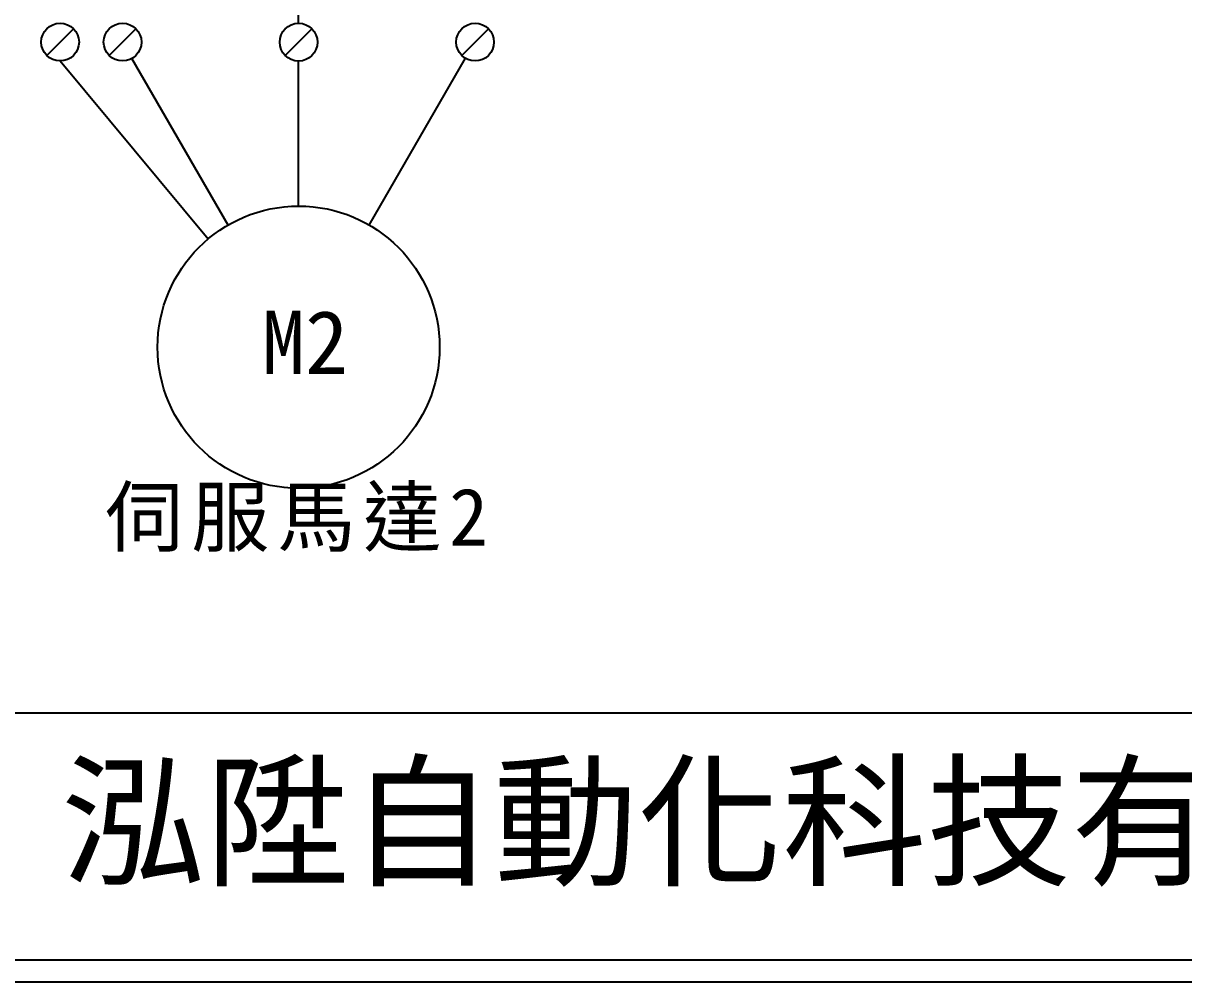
# Model space of a CAD drawing. Extents: x 10 to 297, y 3 to 207.
# Drawn here: x 46.5 to 112.3, y 3 to 57.4 of the extents above; entities that cross this region are included whole.
import ezdxf

# ---------------------------------------------------------------- set-up
doc = ezdxf.new("R2010")
doc.units = 0
doc.layers.get('0').update_dxf_attribs({"linetype": 'CONTINUOUS'})
doc.layers.add('圖框層', color=7, linetype='CONTINUOUS')
doc.layers.add('標尺寸層', color=3, linetype='CONTINUOUS')
doc.styles.add('STSL', font='kaiu.ttf')
doc.styles.add('標楷體', font='kaiu.ttf')

msp = doc.modelspace()

# ---------------------------------------------------------------- linework, layer by layer
for p, q in [((49.314, 57.047), (47.8, 55.532)), ((52.855, 57.047), (51.34, 55.532)), ((62.84, 57.043), (61.326, 55.529)), ((72.855, 57.047), (71.34, 55.532)), ((58.086, 45.917), (52.633, 55.362)), ((66.086, 45.917), (71.545, 55.372))]:
    msp.add_line(p, q)
for centre, radius in [((48.557, 56.29), 1.071), ((52.098, 56.29), 1.071), ((62.083, 56.286), 1.071), ((72.098, 56.29), 1.071), ((62.086, 38.989), 8)]:
    msp.add_circle(centre, radius)
at = {"layer": '圖框層', "color": 7}
for p, q in [((11.25, 18.25), (295.75, 18.25)), ((11.25, 4.25), (295.75, 4.25)), ((10, 3), (297, 3))]:
    msp.add_line(p, q, dxfattribs=at)
at = {"layer": '標尺寸層', "color": 7}
for p, q in [((62.083, 57.357), (62.078, 70.426)), ((48.557, 55.219), (56.964, 45.134)), ((62.086, 46.989), (62.083, 55.215))]:
    msp.add_line(p, q, dxfattribs=at)

# ---------------------------------------------------------------- texts
at = {"color": 0, "insert": (62.086, 30.989), "char_height": 3.25, "width": 24.14544, "attachment_point": 2, "style": '標楷體'}
msp.add_mtext('{\\T1.1;伺服馬達2}', dxfattribs=at)
at = {"layer": '圖框層', "color": 4, "style": 'STSL'}
for s, height, p in [('M2', 3.6, (60.002, 37.466)), ('泓陞自動化科技有限公司', 6, (48.604, 9.076))]:
    msp.add_text(s, height=height, dxfattribs=at).set_placement(p)

doc.saveas('drawing.dxf')
